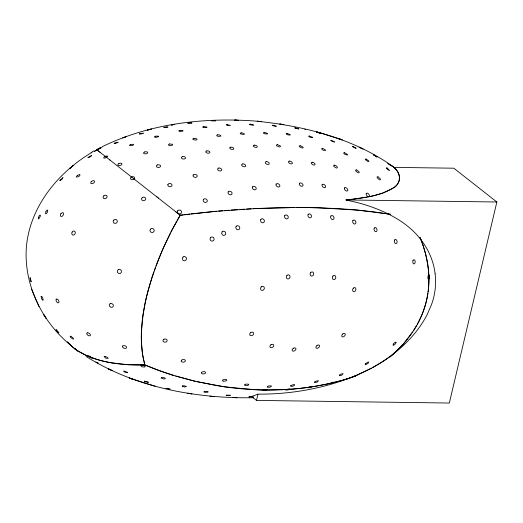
<?xml version="1.0" encoding="UTF-8"?>
<svg xmlns="http://www.w3.org/2000/svg" width="523" height="523" viewBox="0 0 523 523"><rect width="100%" height="100%" fill="white"/><g stroke="black" fill="none" stroke-linecap="round" stroke-linejoin="round"><path stroke-width="0.78" d="M428.108 291.952C430.462 273.522 427.252 254.629 420.074 237.566M427.906 293.423C426.35 304.281 422.564 314.754 417.262 324.338M392.878 188.241C401.429 184.181 401.331 172.485 393.812 167.38L453.814 168.203L496.85 202.002L449.329 403.037L256.499 400.402L257.976 394.133C290.363 394.375 322.907 388.687 353.038 376.723M153.88 271.862C143.982 301.418 136.66 334.079 144.832 364.923L158.809 370.474L173.826 375.521M154.396 270.384L155.455 267.443M155.998 265.978L162.954 248.843L170.367 233.153M158.325 259.905L152.023 277.347L148.12 290.442A94.323 35.682 -68.7 0 0 145.087 303.288L142.975 315.617L141.524 330.994A120.493 45.586 -68.7 0 0 141.393 341.565L142.452 354.176L144.832 364.923L155.599 369.277M170.982 231.951L176.767 221.177M177.277 220.275L180.213 215.254L183.155 214.868M416.53 325.639L413.418 330.752M412.601 332L403.298 344.075L391.956 355.32M355.163 376.22L355.463 375.834L351.881 377.358M391.237 355.941L391.596 355.633M390.884 356.241L390.171 356.849M391.649 355.294C404.508 345.598 415.942 333.798 424.218 319.926A76.43 59.524 -51.9 0 0 427.291 314.362L431.625 304.301A63.309 49.306 -51.9 0 0 435.273 288.101L435.581 282.309A75.168 58.537 -51.9 0 0 435.11 273.843M390.661 356.032L391.158 355.666M390.171 356.398L387.177 358.543M386.674 358.889L386.17 359.236A136.993 106.685 -51.9 0 1 372.964 367.349L369.362 369.271M122.532 138.013L126.527 136.425L124.912 137.183M392.459 188.522L383.222 192.876M95.663 150.585L94.232 151.493L100.743 147.976M91.303 152.742C57.68 172.897 29.909 206.86 26.385 246.98C23.542 284.8 42.049 321.952 71.082 345.631C77.247 351.443 84.988 355.28 92.904 358.105C109.529 363.89 127.331 365.407 144.832 364.923L127.462 364.668L111.19 362.785A128.312 70.742 -17 0 1 96.402 359.262L86.511 355.555L77.888 350.926A103.07 56.824 -17 0 1 70.801 345.363L67.46 341.715M96.31 150.186L101.939 147.427M372.847 367.414C383.581 361.36 394.224 354.653 402.305 345.18A120.368 113.864 4.2 0 0 411.856 333.099C425.84 313.388 431.691 288.31 427.696 264.461A120.244 113.746 4.2 0 0 425.402 253.289L423.231 245.98A129.05 121.996 5 0 0 419.989 237.396M371.291 368.257L357.451 374.893M368.192 369.872L358.771 374.318M102.227 146.702C149.14 123.794 202.656 117.315 254.322 120.983C303.347 125.677 353.365 138.085 393.897 167.183L391.132 165.484M257.976 394.133L251.556 396.519L256.499 400.402M357.588 374.834L349.246 378.207L342.833 380.136M356.189 375.422L356.823 375.161M354.934 375.952L355.562 375.691M353.672 376.468L354.3 376.214M356.575 375.71L357.072 375.527M355.065 376.253L355.575 376.07M354.555 376.429L353.522 376.789M382.535 193.118L375.05 195.321M352.999 376.965C328.222 385.314 302.098 389.249 276.007 389.995A367.068 282.963 51.6 0 1 253.766 389.687L224.812 386.843L197.079 381.718M341.728 380.45L329.967 383.418L315.081 386.307A401.461 309.472 51.6 0 1 289.618 389.321L263.487 390.034L242.195 388.864A401.383 309.413 51.6 0 1 215.26 385.34L193.569 380.901L171.838 374.906M374.246 195.517L368.427 196.805M367.133 197.06L353.339 199.158M174.715 124.337L171.459 125.147L172.387 125.062M252.838 396.695L248.876 396.872L252.164 396.362M184.305 214.724L189.633 214.064M191.13 213.881L216.574 211.246M351.887 199.328L345.965 199.943L356.974 202.479A273.372 212.887 -51.9 0 1 370.748 206.644C383.47 211.129 395.833 217.032 406.541 225.328A136.993 106.685 -51.9 0 1 415.837 233.742C426.219 244.672 433.41 258.787 435.116 273.843M218.607 211.07L222.746 210.717M224.844 210.547L229.087 210.22M231.238 210.056L237.769 209.599M239.972 209.455L244.411 209.187M246.64 209.056L251.132 208.808M253.394 208.69L294.554 207.533M253.701 397.735C195.831 398.663 135.712 387.654 86.177 356.496M496.85 202.002L345.965 199.943C362.328 197.942 379.914 196.628 394.081 187.391C397.663 184.848 400.579 180.468 399.382 175.918M212.534 396.473L214.195 396.676L209.952 396.238L211.612 396.441M389.53 214.136L357.64 210.115L319.063 207.834A367.068 113.295 -11.2 0 0 296.829 207.526M390.563 214.319L372.448 211.684L356.66 210.03A401.729 123.99 -11.2 0 0 334.459 208.468L317.023 207.775A363.563 112.21 -11.2 0 0 298.934 207.526L280.256 207.723A401.729 123.99 -11.2 0 0 254.57 208.631L214.626 211.423L180.213 215.254L179.036 214.338M390.008 214.214L390.478 214.299M195.04 381.247L175.636 376.07M341.218 139.556L316.402 131.685M130.214 378.332L155.037 386.203M304.778 129.201L305.694 129.508M131.515 378.776L133.26 379.456L129.207 377.959L130.953 378.632M387.582 163.588L390.145 164.935M389.197 164.412L390.171 164.941M95.892 362.001L98.069 363.073L97.755 362.694M390.642 165.209L394.44 167.556M394.29 167.706L393.812 167.38L395.081 168.256M97.01 149.905L96.644 149.63L99.971 152.219M97.108 149.977L97.487 150.271M98.187 150.82L98.618 151.16M99.671 151.984L106.352 157.227M178.376 213.822L175.303 211.41M105.875 156.854L110.007 160.09M109.843 159.966L158.371 198.086M156.88 196.923L180.213 215.254L171.649 230.656L163.725 247.098A120.493 45.579 -68.7 0 0 158.332 259.911M71.082 345.631L68.376 342.827M31.557 289.141L38.99 306.622M393.891 167.386A66.329 21.266 13.3 0 1 399.297 175.905M91.12 152.736A134.934 127.135 2.6 0 1 92.002 152.134M171.845 374.841A293.658 226.367 51.6 0 1 155.606 369.205M92.185 151.964A134.313 126.52 2.5 0 1 93.787 150.899M193.144 175.028L193.137 176.244L194.294 177.219L195.948 177.382L197.125 176.643L197.138 175.427L195.975 174.453L194.321 174.29L193.144 175.028M366.224 193.405L366.198 194.621L367.107 195.994L368.414 196.72L369.356 196.38L369.375 195.164L368.473 193.791L367.166 193.065L366.224 193.405M344.422 187.927L344.389 189.136L345.343 190.464L346.729 191.124L347.73 190.738L347.756 189.529L346.801 188.202L345.422 187.541L344.422 187.927M322.122 184.612L322.076 185.828L323.07 187.116L324.515 187.711L325.568 187.273L325.607 186.057L324.62 184.776L323.175 184.181L322.122 184.612M41.134 296.417L41.69 298.973L42.566 300.104L43.213 300.169L42.657 297.613L41.781 296.482L41.134 296.417M167.929 184.325L167.883 185.626L169.027 186.613L170.694 186.704L171.904 185.855L171.956 184.554L170.812 183.566L169.145 183.475L167.929 184.325M299.352 183.331L299.3 184.567L300.313 185.822L301.81 186.351L302.909 185.855L302.967 184.619L301.954 183.37L300.457 182.834L299.352 183.331M38.342 217.738L38.284 218.83L38.826 218.836L40.278 216.228L40.336 215.136L39.8 215.13L38.97 216.202L38.342 217.738M276.111 184.116L276.033 185.384L277.066 186.613L278.602 187.084L279.753 186.521L279.831 185.253L278.798 184.024L277.262 183.553L276.111 184.116M88.08 157.384L88.047 157.75L90.525 156.684L91.61 155.508L88.08 157.384M252.406 186.914L252.295 188.221L253.328 189.444L254.904 189.869L256.093 189.241L256.205 187.934L255.165 186.711L253.596 186.286L252.406 186.914M181.344 360.301L181.233 361.36L182.331 362.119L183.991 362.125L185.247 361.38L185.358 360.314L184.259 359.563L182.599 359.556L181.344 360.301M228.198 191.876L228.048 193.229L229.074 194.458L230.676 194.837L231.911 194.144L232.055 192.784L231.029 191.555L229.434 191.183L228.198 191.876M203.369 199.472L203.172 200.891L204.179 202.139L205.801 202.486L207.088 201.721L207.285 200.302L206.278 199.054L204.656 198.714L203.369 199.472M412.993 260.526L412.745 262.141L413.222 263.572L414.144 263.971L414.961 263.108L415.203 261.493L414.726 260.062L413.811 259.663L412.993 260.526M201.584 372.369L201.427 373.285L202.479 373.906L204.14 373.873L205.421 373.206L205.578 372.291L204.526 371.67L202.865 371.703L201.584 372.369M177.676 210.821L177.408 212.312L178.376 213.593L180.01 213.92L181.357 213.103L181.625 211.612L180.657 210.324L179.023 209.998L177.676 210.821M352.894 220.464L352.633 221.909L353.339 223.419L354.607 224.112L355.692 223.576L355.954 222.131L355.248 220.621L353.979 219.928L352.894 220.464M330.837 216.032L330.569 217.476L331.327 218.96L332.667 219.621L333.805 219.065L334.073 217.62L333.314 216.136L331.974 215.476L330.837 216.032M374.252 228.015L373.978 229.473L374.612 231.009L375.789 231.722L376.808 231.199L377.083 229.734L376.449 228.198L375.279 227.485L374.252 228.015M308.145 214.358L307.857 215.809L308.648 217.28L310.054 217.901L311.244 217.313L311.531 215.862L310.74 214.397L309.335 213.77L308.145 214.358M122.709 345.997L122.506 347.017L123.506 348.05L125.115 348.481L126.396 348.063L126.599 347.043L125.605 346.01L123.997 345.579L122.709 345.997M428.167 275.915L427.84 277.536L428.095 278.916L428.782 279.236L429.501 278.314L429.573 275.314L428.886 274.993L428.167 275.915M394.623 239.946L394.316 241.436L394.839 242.992L395.891 243.711L396.846 243.162L397.153 241.672L396.63 240.109L395.584 239.397L394.623 239.946M284.813 215.476L284.492 216.947L285.303 218.405L286.754 218.993L288.003 218.366L288.323 216.895L287.513 215.437L286.061 214.848L284.813 215.476M56.242 299.176L55.981 300.313L56.602 301.817L57.752 302.81L58.746 302.712L59.014 301.575L58.386 300.065L57.242 299.071L56.242 299.176M222.844 380.077L222.661 380.888L223.687 381.391L226.636 380.666L226.819 379.861L225.792 379.352L224.145 379.443L222.844 380.077M260.846 219.333L260.493 220.83L261.291 222.288L262.781 222.857L264.089 222.197L264.448 220.706L263.644 219.242L262.154 218.673L260.846 219.333M72.115 232.035L71.729 233.644L72.409 234.905L73.75 235.082L74.972 234.069L75.351 232.46L74.678 231.199L73.338 231.022L72.115 232.035M60.073 180.154L59.936 180.71L61.904 179.324L63.002 177.637L60.073 180.154M150.356 229.205L149.951 230.774L150.801 232.166L152.422 232.558L153.854 231.735L154.265 230.166L153.409 228.773L151.794 228.381L150.356 229.205M236.174 226.282L235.755 227.806L236.533 229.277L238.05 229.839L239.416 229.159L239.835 227.636L239.057 226.165L237.54 225.603L236.174 226.282M244.842 384.68L244.64 385.405L247.281 385.641L248.582 385.013L248.785 384.281L246.143 384.045L244.842 384.68M365.381 363.838L365.159 364.603L365.982 364.629L368.506 362.857L368.735 362.099L367.911 362.073L365.381 363.838M222.105 231.852L221.647 233.395L222.399 234.879L223.922 235.448L225.328 234.768L225.786 233.225L225.034 231.741L223.511 231.173L222.105 231.852M267.501 386.53L267.286 387.203L269.881 387.242L271.176 386.582L271.391 385.909L268.796 385.869L267.501 386.53M210.494 237.566L209.991 239.116L210.717 240.619L212.24 241.201L213.678 240.521L214.182 238.972L213.462 237.468L211.933 236.886L210.494 237.566M339.564 375.043L339.335 375.723L341.702 375.2L343.14 373.618L340.78 374.141L339.564 375.043M290.827 385.588L290.605 386.236L291.559 386.438L293.142 386.072L294.423 385.353L294.645 384.712L293.691 384.51L290.827 385.588M141.236 365.335L140.975 366.067L141.942 366.858L144.891 367.002L145.152 366.27L142.563 365.087L141.236 365.335M314.82 381.875L314.591 382.522L317.056 382.176L318.54 380.731L316.075 381.077L314.82 381.875M393.388 344.042L393.002 345.082L393.564 345.324L394.741 344.618L396.231 342.343L395.669 342.107L394.492 342.807L393.388 344.042M60.89 213.73L60.322 215.241L60.72 216.359L61.845 216.437L63.041 215.417L63.603 213.907L63.211 212.783L62.087 212.711L60.89 213.73M45.991 211.305L45.508 213.776L46.305 213.672L47.299 212.541L47.776 210.076L46.985 210.181L45.991 211.305M332.988 275.987L332.334 277.51L332.706 279.034L333.896 279.668L335.197 279.04L335.851 277.517L335.472 275.987L334.289 275.353L332.988 275.987M310.714 272.457L310.054 273.98L310.472 275.516L311.721 276.164L313.068 275.549L313.728 274.026L313.31 272.49L312.068 271.842L310.714 272.457M263.095 390.034L262.853 390.596L265.449 390.635L267.011 389.524L264.416 389.485L263.095 390.034M113.798 220.078L113.145 221.562L113.733 222.961L115.223 223.465L116.74 222.778L117.394 221.294L116.799 219.889L115.315 219.385L113.798 220.078M353.28 288.147L352.587 289.664L352.868 291.154L353.973 291.749L355.241 291.095L355.934 289.585L355.647 288.095L354.548 287.5L353.28 288.147M286.97 275.327L286.271 276.837L286.689 278.373L287.983 279.04L289.389 278.439L290.088 276.929L289.67 275.392L288.376 274.725L286.97 275.327M161.417 377.521L161.149 378.09L163.745 378.985L165.091 378.796L165.366 378.227L162.764 377.331L161.417 377.521M285.885 389.576L285.63 390.093L288.18 389.923L289.742 388.811L285.885 389.576M261.252 286.807L260.467 288.278L260.84 289.807L262.147 290.494L263.625 289.932L264.403 288.454L264.03 286.931L262.723 286.244L261.252 286.807M308.282 387.353L308.014 387.831L310.512 387.465L312.074 386.353L308.282 387.353M103.835 195.792L103.044 197.112L103.456 198.341L104.835 198.76L106.372 198.132L107.169 196.811L106.757 195.582L105.378 195.164L103.835 195.792M183.181 256.898L182.298 258.31L182.658 259.938L184.05 260.827L185.652 260.461L186.534 259.048L186.175 257.421L184.782 256.531L183.181 256.898M182.501 385.909L182.226 386.347L184.828 387.013L186.463 386.399L183.861 385.739L182.501 385.909M330.301 383.352L330.02 383.79L332.438 383.215L334.001 382.11L330.301 383.352M342.755 333.936L341.8 335.276L341.839 336.544L342.853 336.995L344.239 336.367L345.193 335.027L345.154 333.759L344.147 333.308L342.755 333.936M142.374 197.406L141.485 198.635L141.851 200.002L143.256 200.714L144.878 200.355L145.773 199.126L145.407 197.759L144.002 197.047L142.374 197.406M91.577 181.324L90.708 182.514L90.976 183.508L92.231 183.71L93.728 183.017L94.604 181.827L94.33 180.834L93.081 180.631L91.577 181.324M110.163 303.667L109.294 304.811L109.634 306.315L110.987 307.289L112.556 307.171L113.426 306.027L113.086 304.523L111.739 303.549L110.163 303.667M118.322 269.554L117.322 270.849L117.531 272.496L118.832 273.536L120.453 273.359L121.454 272.065L121.244 270.411L119.95 269.371L118.322 269.554M204.218 391.616L203.931 391.962L204.898 392.296L208.187 391.904L204.218 391.616M250.752 332.471L249.726 333.72L249.837 335.073L251.027 335.74L252.589 335.321L253.622 334.073L253.511 332.72L252.321 332.053L250.752 332.471M317.01 345.448L315.977 346.697L315.984 347.906L317.03 348.377L318.494 347.828L319.527 346.572L319.52 345.363L318.474 344.892L317.01 345.448M77.378 175.362L76.456 176.473L76.554 177.212L79.032 176.31L79.954 175.198L79.856 174.46L77.378 175.362M70.128 168.086L69.762 168.511L73.057 165.667L70.128 168.086M293.266 348.285L292.207 349.488L292.22 350.711L293.298 351.234L294.815 350.743L295.881 349.541L295.868 348.318L294.782 347.802L293.266 348.285M131.404 176.996L130.462 178.062L130.75 179.206L132.11 179.755L133.738 179.396L134.686 178.33L134.391 177.186L133.032 176.63L131.404 176.996M271.012 344.696L269.946 345.899L269.992 347.161L271.117 347.749L272.666 347.318L273.732 346.115L273.692 344.853L272.561 344.265L271.012 344.696M163.928 339.172L162.941 340.205L163.189 341.454L164.536 342.192L166.183 341.983L167.177 340.95L166.922 339.695L165.582 338.963L163.928 339.172M226.446 395.146L226.165 395.427L228.767 395.676L230.414 395.218L226.446 395.146M118.813 163.529L117.838 164.464L118.061 165.346L119.355 165.66L120.97 165.222L121.944 164.281L121.722 163.398L120.427 163.091L118.813 163.529M124.049 371.055L123.716 371.369L124.579 371.997L126.128 372.572L127.795 372.454L124.049 371.055M157.351 164.915L156.344 165.784L156.58 166.85L157.907 167.478L159.561 167.314L160.568 166.445L160.339 165.379L159.005 164.752L157.351 164.915M104.737 156.619L103.724 157.462L103.855 158.077L105.045 158.103L107.62 156.671L107.49 156.057L106.3 156.037L104.737 156.619M97.265 149.369L96.925 149.63L100.71 147.538L97.265 149.369M144.577 151.964L143.564 152.716L143.773 153.52L145.087 153.906L146.734 153.657L147.748 152.906L147.538 152.101L146.224 151.709L144.577 151.964M182.383 156.612L181.357 157.338L181.559 158.332L182.867 159.012L184.521 158.985L185.547 158.26L185.351 157.266L184.037 156.586L182.383 156.612M114.942 142.923L114.092 143.465L115.76 143.348L118.146 142.21L114.942 142.923M130.554 144.531L129.514 145.185L129.678 145.721L132.561 145.446L133.6 144.793L133.437 144.256L130.554 144.531M147.604 130.05L147.296 130.234L151.415 129.031L147.604 130.05M169.498 143.962L168.478 144.577L168.681 145.322L169.995 145.767L172.682 145.041L172.472 144.296L169.498 143.962M206.801 150.879L205.768 151.48L205.951 152.415L207.239 153.134L208.886 153.219L209.919 152.618L209.736 151.683L208.448 150.957L206.801 150.879M218.83 167.994L217.686 168.635L217.699 169.785L218.869 170.76L220.503 170.995L221.647 170.348L221.628 169.204L220.464 168.223L218.83 167.994M144.694 381.156L144.381 381.332L145.276 381.777L148.519 382.254L144.694 381.156M242.822 163.869L241.711 164.431L241.75 165.53L242.92 166.517L244.529 166.817L245.64 166.255L245.601 165.157L244.437 164.17L242.822 163.869M155.508 136.196L154.468 136.712L154.658 137.203L155.952 137.386L158.639 136.634L158.449 136.143L155.508 136.196M193.837 138.425L192.817 138.922L193.02 139.628L195.994 140.118L197.014 139.621L196.811 138.915L195.491 138.425L193.837 138.425M140.164 133.568L139.255 133.986L140.916 134.012L143.42 133.182L140.164 133.568M230.774 147.133L229.721 147.623L229.859 148.499L231.107 149.264L232.742 149.46L233.801 148.977L233.663 148.094L232.408 147.336L230.774 147.133M266.384 161.6L265.305 162.084L265.364 163.137L266.527 164.137L268.109 164.51L269.188 164.026L269.129 162.973L267.972 161.973L266.384 161.6M179.866 130.43L178.84 130.835L179.049 131.293L180.37 131.535L183.043 131.012L182.834 130.554L179.866 130.43M217.725 134.823L216.705 135.228L216.914 135.888L218.228 136.418L220.889 136.111L220.68 135.45L219.366 134.921L217.725 134.823M289.539 161.058L288.5 161.463L288.572 162.476L289.722 163.509L291.272 163.947L292.318 163.542L292.246 162.529L291.095 161.502L289.539 161.058M254.283 145.113L253.25 145.512L253.4 146.348L254.649 147.14L256.257 147.414L257.29 147.015L257.139 146.172L255.897 145.387L254.283 145.113M104.894 356.326L104.136 356.621L105.888 358.268L108.13 358.366L107.718 357.562L104.894 356.326M87.779 332.752L86.779 333.092L86.831 334.151L87.91 335.308L89.381 335.89L90.387 335.544L90.335 334.485L89.256 333.328L87.779 332.752M164.693 127.161L163.751 127.475L167.981 127.004L164.693 127.161M312.296 162.228L311.29 162.561L311.381 163.555L312.512 164.621L314.022 165.137L315.029 164.804L314.938 163.81L313.807 162.745L312.296 162.228M203.722 126.671L202.741 126.984L203.002 127.409L206.977 127.364L206.716 126.932L203.722 126.671M277.419 144.662L276.412 144.976L276.575 145.78L279.4 146.95L280.406 146.63L280.243 145.832L277.419 144.662M241.214 132.881L240.214 133.195L240.43 133.816L243.365 134.568L244.365 134.254L244.149 133.627L242.842 133.058L241.214 132.881M334.648 165.124L333.687 165.392L333.785 166.366L336.354 168.073L337.315 167.805L337.217 166.83L336.112 165.726L334.648 165.124M166.046 388.301L169.929 389.145L166.046 388.301M300.195 145.74L299.215 145.982L299.391 146.754L302.17 148.042L303.15 147.8L302.974 147.028L300.195 145.74M264.344 132.45L263.357 132.685L263.585 133.273L264.88 133.875L267.475 133.914L267.253 133.319L264.344 132.45M227.23 124.618L226.256 124.84L227.865 125.579L230.486 125.428L227.23 124.618M188.705 122.97L187.75 123.186L192 122.99L188.705 122.97M356.562 169.877L355.653 170.073L355.764 171.034L358.242 172.878L359.151 172.682L359.033 171.721L356.562 169.877M322.599 148.388L321.658 148.552L321.841 149.303L323.044 150.199L325.509 150.552L325.326 149.807L322.599 148.388M377.972 176.8L377.129 176.931L377.26 177.892L379.6 179.892L380.437 179.762L380.306 178.801L377.972 176.8M287.127 133.509L286.159 133.653L286.395 134.208L287.683 134.849L290.239 135.052L290.004 134.496L287.127 133.509M250.373 124.154L249.406 124.291L251.014 125.03L253.609 125.069L250.373 124.154M212.279 120.656L211.318 120.78L215.581 120.82L212.279 120.656M70.853 336.243L70.134 336.315L70.415 337.178L72.834 339.074L73.553 339.002L73.272 338.139L70.853 336.243M309.544 136.078L308.609 136.137L310.132 137.333L312.63 137.712L312.388 137.189L309.544 136.078M344.657 152.762L343.722 152.808L343.873 153.514L345.023 154.462L347.435 155.05L347.285 154.35L344.657 152.762M273.143 125.245L272.195 125.291L273.804 126.023L276.373 126.239L273.143 125.245M235.435 120.094L234.481 120.127L238.736 120.382L235.435 120.094M233.657 397.48L232.696 397.506L236.952 397.761L233.657 397.48M279.89 124.036L283.812 124.651L279.89 124.036M187.92 393.231L191.843 393.845L187.92 393.231M252.982 396.532L251.556 396.519A202.362 64.878 13.3 0 0 252.969 396.539M88.956 356L88.4 355.986L90.283 357.477L92.179 358.118L88.956 356M331.575 140.308L330.68 140.275L332.203 141.465L334.622 142.04L331.575 140.308M295.547 127.926L294.612 127.867L298.751 128.985L295.547 127.926M366.218 159.129L365.322 159.064L365.466 159.731L367.983 161.489L368.878 161.555L368.735 160.888L366.218 159.129M258.185 121.284L257.238 121.212L261.48 121.65L258.185 121.284M317.481 132.306L316.624 132.162L320.736 133.45L317.481 132.306M353.149 146.473L352.299 146.322L353.823 147.519L356.15 148.316L353.149 146.473M359.595 147.342L359.138 147.244L363.099 149.009L359.595 147.342M108.797 368.983L108.339 368.878L112.295 370.644L108.797 368.983M387.183 168.06L386.353 167.857L387.53 169.544L389.681 170.648L387.183 168.06M338.969 138.706L338.172 138.432L342.232 139.929L338.969 138.706M374.141 155.102L373.37 154.815L377.063 157.077L374.141 155.102M56.36 329.954L55.902 329.758L58.89 332.889L56.36 329.954M30.341 277.942L30.014 277.785L30.033 278.811L31.177 281.851L30.341 277.942M74.998 348.9L74.351 348.429L77.796 351.064L74.998 348.9M44.285 315.376L43.775 314.709L46.116 318.35L44.285 315.376"/></g></svg>
